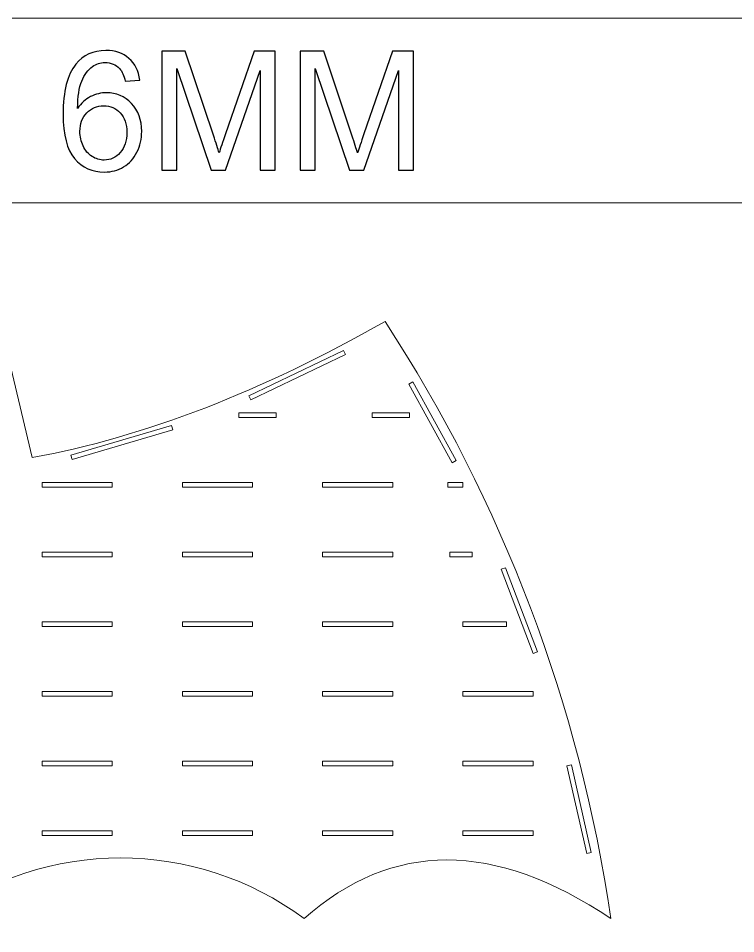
# Model space of a CAD drawing. Header units: millimetres. Extents: x -1111 to 1111, y -549 to 549.
# Drawn here: x -501 to -22, y -62 to 549 of the extents above; entities that cross this region are included whole.
import ezdxf

# ---------------------------------------------------------------- set-up
doc = ezdxf.new("R2010")
doc.units = ezdxf.units.MM
doc.header["$MEASUREMENT"] = 0
doc.layers.add('Camada 1', color=7, linetype='Continuous')

msp = doc.modelspace()

# ---------------------------------------------------------------- linework, layer by layer
at = {"layer": 'Camada 1', "color": 140, "lineweight": 20}
for points in [[(-1110.9428, 426.1517), (0, 426.1517), (0, 549.2085), (-1110.9428, 549.2085), (-1110.9428, 426.1517)], [(-1110.9428, -549.2083), (0, -549.2083), (0, 426.1517), (-1110.9428, 426.1517), (-1110.9428, -549.2083)]]:
    msp.add_lwpolyline(points, close=True, dxfattribs=at)
at = {"layer": 'Camada 1', "color": 140}
for points, knots in [([(-420.027, 507.9812), (-420.027, 507.9812), (-429.6785, 507.2046), (-429.6785, 507.2046), (-429.6785, 507.2046), (-430.5475, 511.032), (-431.7863, 513.8239), (-433.3949, 515.5619), (-433.3949, 515.5619), (-436.0389, 518.3538), (-439.3115, 519.7405), (-443.1943, 519.7405), (-443.1943, 519.7405), (-446.319, 519.7405), (-449.0924, 518.8715), (-451.4776, 517.1335), (-451.4776, 517.1335), (-454.5468, 514.8962), (-456.9504, 511.6421), (-458.7439, 507.3526), (-458.7439, 507.3526), (-460.5189, 503.0445), (-461.4434, 496.9245), (-461.5173, 488.9926), (-461.5173, 488.9926), (-459.1692, 492.561), (-456.2848, 495.2235), (-452.8828, 496.943), (-452.8828, 496.943), (-449.4807, 498.681), (-445.9307, 499.55), (-442.1959, 499.55), (-442.1959, 499.55), (-435.6876, 499.55), (-430.1408, 497.1464), (-425.5554, 492.3576), (-425.5554, 492.3576), (-420.9885, 487.5689), (-418.6958, 481.3934), (-418.6958, 473.7942), (-418.6958, 473.7942), (-418.6958, 468.8021), (-419.7682, 464.1797), (-421.913, 459.8902), (-421.913, 459.8902), (-424.0762, 455.6006), (-427.016, 452.328), (-430.7879, 450.0538), (-430.7879, 450.0538), (-434.5412, 447.7796), (-438.8123, 446.6333), (-443.5826, 446.6333), (-443.5826, 446.6333), (-451.6994, 446.6333), (-458.3371, 449.6285), (-463.4772, 455.6006), (-463.4772, 455.6006), (-468.5988, 461.5727), (-471.1688, 471.4276), (-471.1688, 485.1467), (-471.1688, 485.1467), (-471.1688, 500.493), (-468.3214, 511.6606), (-462.6452, 518.6311), (-462.6452, 518.6311), (-457.69, 524.6956), (-451.0153, 527.7279), (-442.6026, 527.7279), (-442.6026, 527.7279), (-436.3532, 527.7279), (-431.2131, 525.9714), (-427.2194, 522.4769), (-427.2194, 522.4769), (-423.2257, 518.9824), (-420.8221, 514.1567), (-420.027, 507.9812)], [0, 0, 0, 0, 0.05, 0.05, 0.05, 0.05, 0.1, 0.1, 0.1, 0.1, 0.15, 0.15, 0.15, 0.15, 0.2, 0.2, 0.2, 0.2, 0.25, 0.25, 0.25, 0.25, 0.3, 0.3, 0.3, 0.3, 0.35, 0.35, 0.35, 0.35, 0.4, 0.4, 0.4, 0.4, 0.45, 0.45, 0.45, 0.45, 0.5, 0.5, 0.5, 0.5, 0.55, 0.55, 0.55, 0.55, 0.6, 0.6, 0.6, 0.6, 0.65, 0.65, 0.65, 0.65, 0.7, 0.7, 0.7, 0.7, 0.75, 0.75, 0.75, 0.75, 0.8, 0.8, 0.8, 0.8, 0.85, 0.85, 0.85, 0.85, 0.9, 0.9, 0.9, 0.9, 1, 1, 1, 1]), ([(-405.365, 447.9645), (-405.365, 447.9645), (-405.365, 527.3951), (-405.365, 527.3951), (-405.365, 527.3951), (-405.365, 527.3951), (-389.612, 527.3951), (-389.612, 527.3951), (-389.612, 527.3951), (-389.612, 527.3951), (-370.8267, 471.1687), (-370.8267, 471.1687), (-370.8267, 471.1687), (-369.0887, 465.9362), (-367.8314, 462.0165), (-367.0364, 459.4095), (-367.0364, 459.4095), (-366.1304, 462.2938), (-364.7067, 466.5464), (-362.7838, 472.1487), (-362.7838, 472.1487), (-362.7838, 472.1487), (-343.6657, 527.3951), (-343.6657, 527.3951), (-343.6657, 527.3951), (-343.6657, 527.3951), (-329.5953, 527.3951), (-329.5953, 527.3951), (-329.5953, 527.3951), (-329.5953, 527.3951), (-329.5953, 447.9645), (-329.5953, 447.9645), (-329.5953, 447.9645), (-329.5953, 447.9645), (-339.6905, 447.9645), (-339.6905, 447.9645), (-339.6905, 447.9645), (-339.6905, 447.9645), (-339.6905, 514.4155), (-339.6905, 514.4155), (-339.6905, 514.4155), (-339.6905, 514.4155), (-362.8762, 447.9645), (-362.8762, 447.9645), (-362.8762, 447.9645), (-362.8762, 447.9645), (-372.3428, 447.9645), (-372.3428, 447.9645), (-372.3428, 447.9645), (-372.3428, 447.9645), (-395.2697, 515.6358), (-395.2697, 515.6358), (-395.2697, 515.6358), (-395.2697, 515.6358), (-395.2697, 447.9645), (-395.2697, 447.9645), (-395.2697, 447.9645), (-395.2697, 447.9645), (-405.365, 447.9645), (-405.365, 447.9645)], [0, 0, 0, 0, 0.0625, 0.0625, 0.0625, 0.0625, 0.125, 0.125, 0.125, 0.125, 0.1875, 0.1875, 0.1875, 0.1875, 0.25, 0.25, 0.25, 0.25, 0.3125, 0.3125, 0.3125, 0.3125, 0.375, 0.375, 0.375, 0.375, 0.4375, 0.4375, 0.4375, 0.4375, 0.5, 0.5, 0.5, 0.5, 0.5625, 0.5625, 0.5625, 0.5625, 0.625, 0.625, 0.625, 0.625, 0.6875, 0.6875, 0.6875, 0.6875, 0.75, 0.75, 0.75, 0.75, 0.8125, 0.8125, 0.8125, 0.8125, 0.875, 0.875, 0.875, 0.875, 1, 1, 1, 1]), ([(-312.9548, 447.9645), (-312.9548, 447.9645), (-312.9548, 527.3951), (-312.9548, 527.3951), (-312.9548, 527.3951), (-312.9548, 527.3951), (-297.2018, 527.3951), (-297.2018, 527.3951), (-297.2018, 527.3951), (-297.2018, 527.3951), (-278.4165, 471.1687), (-278.4165, 471.1687), (-278.4165, 471.1687), (-276.6785, 465.9362), (-275.4212, 462.0165), (-274.6262, 459.4095), (-274.6262, 459.4095), (-273.7202, 462.2938), (-272.2965, 466.5464), (-270.3736, 472.1487), (-270.3736, 472.1487), (-270.3736, 472.1487), (-251.2555, 527.3951), (-251.2555, 527.3951), (-251.2555, 527.3951), (-251.2555, 527.3951), (-237.1851, 527.3951), (-237.1851, 527.3951), (-237.1851, 527.3951), (-237.1851, 527.3951), (-237.1851, 447.9645), (-237.1851, 447.9645), (-237.1851, 447.9645), (-237.1851, 447.9645), (-247.2803, 447.9645), (-247.2803, 447.9645), (-247.2803, 447.9645), (-247.2803, 447.9645), (-247.2803, 514.4155), (-247.2803, 514.4155), (-247.2803, 514.4155), (-247.2803, 514.4155), (-270.466, 447.9645), (-270.466, 447.9645), (-270.466, 447.9645), (-270.466, 447.9645), (-279.9326, 447.9645), (-279.9326, 447.9645), (-279.9326, 447.9645), (-279.9326, 447.9645), (-302.8595, 515.6358), (-302.8595, 515.6358), (-302.8595, 515.6358), (-302.8595, 515.6358), (-302.8595, 447.9645), (-302.8595, 447.9645), (-302.8595, 447.9645), (-302.8595, 447.9645), (-312.9548, 447.9645), (-312.9548, 447.9645)], [0, 0, 0, 0, 0.0625, 0.0625, 0.0625, 0.0625, 0.125, 0.125, 0.125, 0.125, 0.1875, 0.1875, 0.1875, 0.1875, 0.25, 0.25, 0.25, 0.25, 0.3125, 0.3125, 0.3125, 0.3125, 0.375, 0.375, 0.375, 0.375, 0.4375, 0.4375, 0.4375, 0.4375, 0.5, 0.5, 0.5, 0.5, 0.5625, 0.5625, 0.5625, 0.5625, 0.625, 0.625, 0.625, 0.625, 0.6875, 0.6875, 0.6875, 0.6875, 0.75, 0.75, 0.75, 0.75, 0.8125, 0.8125, 0.8125, 0.8125, 0.875, 0.875, 0.875, 0.875, 1, 1, 1, 1]), ([(-459.9642, 473.7018), (-459.9642, 470.3367), (-459.2431, 467.1196), (-457.8194, 464.0503), (-457.8194, 464.0503), (-456.3958, 460.9811), (-454.3989, 458.6514), (-451.8658, 457.0428), (-451.8658, 457.0428), (-449.3143, 455.4342), (-446.6148, 454.6207), (-443.749, 454.6207), (-443.749, 454.6207), (-439.5889, 454.6207), (-436.0389, 456.2847), (-433.0991, 459.6128), (-433.0991, 459.6128), (-430.1592, 462.9409), (-428.6801, 467.4524), (-428.6801, 473.1656), (-428.6801, 473.1656), (-428.6801, 478.657), (-430.1408, 482.9835), (-433.0436, 486.1452), (-433.0436, 486.1452), (-435.9464, 489.3069), (-439.6443, 490.897), (-444.1373, 490.897), (-444.1373, 490.897), (-448.5377, 490.897), (-452.2911, 489.3069), (-455.3603, 486.1452), (-455.3603, 486.1452), (-458.4296, 482.9835), (-459.9642, 478.8419), (-459.9642, 473.7018)], [0, 0, 0, 0, 0.1, 0.1, 0.1, 0.1, 0.2, 0.2, 0.2, 0.2, 0.3, 0.3, 0.3, 0.3, 0.4, 0.4, 0.4, 0.4, 0.5, 0.5, 0.5, 0.5, 0.6, 0.6, 0.6, 0.6, 0.7, 0.7, 0.7, 0.7, 0.8, 0.8, 0.8, 0.8, 1, 1, 1, 1])]:
    msp.add_open_spline(points, degree=3, knots=knots, dxfattribs=at)
at = {"layer": 'Camada 1', "color": 230, "lineweight": 20}
for points, knots in [([(-555.4714, -51.4552), (-482.6435, 2.5034), (-383.0985, 2.5034), (-310.2706, -51.4552), (-310.2706, -51.4552), (-251.4409, 0.7062), (-183.1746, 0.7062), (-105.4714, -51.4552), (-105.4714, -51.4552), (-126.3433, 90.704), (-177.7968, 226.6462), (-256.2843, 346.9982), (-256.2843, 346.9982), (-338.3175, 300.2057), (-416.8004, 269.9041), (-491.7329, 256.0928), (-491.7329, 256.0928), (-491.7329, 256.0928), (-510.0187, 333.2408), (-510.0187, 333.2408), (-510.0187, 333.2408), (-510.0187, 333.2408), (-521.3384, 310.4272), (-521.3384, 310.4272), (-521.3384, 310.4272), (-542.5799, 318.4856), (-568.3629, 318.4856), (-589.6044, 310.4272), (-589.6044, 310.4272), (-589.6044, 310.4272), (-600.9241, 333.2408), (-600.9241, 333.2408), (-600.9241, 333.2408), (-600.9241, 333.2408), (-619.2099, 256.0928), (-619.2099, 256.0928), (-619.2099, 256.0928), (-694.1424, 269.9041), (-772.6253, 300.2057), (-854.6585, 346.9982), (-854.6585, 346.9982), (-933.146, 226.6462), (-984.5995, 90.704), (-1005.4714, -51.4552), (-1005.4714, -51.4552), (-927.7682, 0.7062), (-859.5019, 0.7062), (-800.6722, -51.4552), (-800.6722, -51.4552), (-727.8443, 2.5034), (-628.2993, 2.5034), (-555.4714, -51.4552)], [0, 0, 0, 0, 0.07142857, 0.07142857, 0.07142857, 0.07142857, 0.14285714, 0.14285714, 0.14285714, 0.14285714, 0.21428571, 0.21428571, 0.21428571, 0.21428571, 0.28571429, 0.28571429, 0.28571429, 0.28571429, 0.35714286, 0.35714286, 0.35714286, 0.35714286, 0.42857143, 0.42857143, 0.42857143, 0.42857143, 0.5, 0.5, 0.5, 0.5, 0.57142857, 0.57142857, 0.57142857, 0.57142857, 0.64285714, 0.64285714, 0.64285714, 0.64285714, 0.71428571, 0.71428571, 0.71428571, 0.71428571, 0.78571429, 0.78571429, 0.78571429, 0.78571429, 0.85714286, 0.85714286, 0.85714286, 0.85714286, 1, 1, 1, 1]), ([(-282.6593, 324.8552), (-282.6593, 324.8552), (-345.8024, 294.64), (-345.8024, 294.64), (-345.8024, 294.64), (-345.8024, 294.64), (-347.0973, 297.3461), (-347.0973, 297.3461), (-347.0973, 297.3461), (-347.0973, 297.3461), (-283.9543, 327.5614), (-283.9543, 327.5614), (-283.9543, 327.5614), (-283.9543, 327.5614), (-282.6593, 324.8552), (-282.6593, 324.8552)], [0, 0, 0, 0, 0.2, 0.2, 0.2, 0.2, 0.4, 0.4, 0.4, 0.4, 0.6, 0.6, 0.6, 0.6, 1, 1, 1, 1]), ([(-211.5415, 252.6427), (-211.5415, 252.6427), (-240.4564, 305.2158), (-240.4564, 305.2158), (-240.4564, 305.2158), (-240.4564, 305.2158), (-237.8277, 306.6616), (-237.8277, 306.6616), (-237.8277, 306.6616), (-237.8277, 306.6616), (-208.9128, 254.0885), (-208.9128, 254.0885), (-208.9128, 254.0885), (-208.9128, 254.0885), (-211.5415, 252.6427), (-211.5415, 252.6427)], [0, 0, 0, 0, 0.2, 0.2, 0.2, 0.2, 0.4, 0.4, 0.4, 0.4, 0.6, 0.6, 0.6, 0.6, 1, 1, 1, 1]), ([(-328.9459, 285.958), (-328.9459, 285.958), (-328.9459, 282.958), (-328.9459, 282.958), (-328.9459, 282.958), (-328.9459, 282.958), (-353.9459, 282.958), (-353.9459, 282.958), (-353.9459, 282.958), (-353.9459, 282.958), (-353.9459, 285.958), (-353.9459, 285.958), (-353.9459, 285.958), (-353.9459, 285.958), (-328.9459, 285.958), (-328.9459, 285.958)], [0, 0, 0, 0, 0.2, 0.2, 0.2, 0.2, 0.4, 0.4, 0.4, 0.4, 0.6, 0.6, 0.6, 0.6, 1, 1, 1, 1]), ([(-239.8647, 282.958), (-239.8647, 282.958), (-264.8647, 282.958), (-264.8647, 282.958), (-264.8647, 282.958), (-264.8647, 282.958), (-264.8647, 285.958), (-264.8647, 285.958), (-264.8647, 285.958), (-264.8647, 285.958), (-239.8647, 285.958), (-239.8647, 285.958), (-239.8647, 285.958), (-239.8647, 285.958), (-239.8647, 282.958), (-239.8647, 282.958)], [0, 0, 0, 0, 0.2, 0.2, 0.2, 0.2, 0.4, 0.4, 0.4, 0.4, 0.6, 0.6, 0.6, 0.6, 1, 1, 1, 1]), ([(-398.0055, 274.5936), (-398.0055, 274.5936), (-465.1458, 254.7901), (-465.1458, 254.7901), (-465.1458, 254.7901), (-465.1458, 254.7901), (-465.9945, 257.6675), (-465.9945, 257.6675), (-465.9945, 257.6675), (-465.9945, 257.6675), (-398.8542, 277.4711), (-398.8542, 277.4711), (-398.8542, 277.4711), (-398.8542, 277.4711), (-398.0055, 274.5936), (-398.0055, 274.5936)], [0, 0, 0, 0, 0.2, 0.2, 0.2, 0.2, 0.4, 0.4, 0.4, 0.4, 0.6, 0.6, 0.6, 0.6, 1, 1, 1, 1]), ([(-438.4141, 239.4753), (-438.4141, 239.4753), (-438.4141, 236.4753), (-438.4141, 236.4753), (-438.4141, 236.4753), (-438.4141, 236.4753), (-485.237, 236.4753), (-485.237, 236.4753), (-485.237, 236.4753), (-485.237, 236.4753), (-485.237, 239.4753), (-485.237, 239.4753), (-485.237, 239.4753), (-485.237, 239.4753), (-438.4141, 239.4753), (-438.4141, 239.4753)], [0, 0, 0, 0, 0.2, 0.2, 0.2, 0.2, 0.4, 0.4, 0.4, 0.4, 0.6, 0.6, 0.6, 0.6, 1, 1, 1, 1]), ([(-344.7682, 239.4753), (-344.7682, 239.4753), (-344.7682, 236.4753), (-344.7682, 236.4753), (-344.7682, 236.4753), (-344.7682, 236.4753), (-391.5912, 236.4753), (-391.5912, 236.4753), (-391.5912, 236.4753), (-391.5912, 236.4753), (-391.5912, 239.4753), (-391.5912, 239.4753), (-391.5912, 239.4753), (-391.5912, 239.4753), (-344.7682, 239.4753), (-344.7682, 239.4753)], [0, 0, 0, 0, 0.2, 0.2, 0.2, 0.2, 0.4, 0.4, 0.4, 0.4, 0.6, 0.6, 0.6, 0.6, 1, 1, 1, 1]), ([(-251.1224, 236.4753), (-251.1224, 236.4753), (-297.9453, 236.4753), (-297.9453, 236.4753), (-297.9453, 236.4753), (-297.9453, 236.4753), (-297.9453, 239.4753), (-297.9453, 239.4753), (-297.9453, 239.4753), (-297.9453, 239.4753), (-251.1224, 239.4753), (-251.1224, 239.4753), (-251.1224, 239.4753), (-251.1224, 239.4753), (-251.1224, 236.4753), (-251.1224, 236.4753)], [0, 0, 0, 0, 0.2, 0.2, 0.2, 0.2, 0.4, 0.4, 0.4, 0.4, 0.6, 0.6, 0.6, 0.6, 1, 1, 1, 1]), ([(-204.2995, 236.4753), (-204.2995, 236.4753), (-214.2995, 236.4753), (-214.2995, 236.4753), (-214.2995, 236.4753), (-214.2995, 236.4753), (-214.2995, 239.4753), (-214.2995, 239.4753), (-214.2995, 239.4753), (-214.2995, 239.4753), (-204.2995, 239.4753), (-204.2995, 239.4753), (-204.2995, 239.4753), (-204.2995, 239.4753), (-204.2995, 236.4753), (-204.2995, 236.4753)], [0, 0, 0, 0, 0.2, 0.2, 0.2, 0.2, 0.4, 0.4, 0.4, 0.4, 0.6, 0.6, 0.6, 0.6, 1, 1, 1, 1]), ([(-438.4141, 189.9926), (-438.4141, 189.9926), (-485.237, 189.9926), (-485.237, 189.9926), (-485.237, 189.9926), (-485.237, 189.9926), (-485.237, 192.9926), (-485.237, 192.9926), (-485.237, 192.9926), (-485.237, 192.9926), (-438.4141, 192.9926), (-438.4141, 192.9926), (-438.4141, 192.9926), (-438.4141, 192.9926), (-438.4141, 189.9926), (-438.4141, 189.9926)], [0, 0, 0, 0, 0.2, 0.2, 0.2, 0.2, 0.4, 0.4, 0.4, 0.4, 0.6, 0.6, 0.6, 0.6, 1, 1, 1, 1]), ([(-344.7682, 192.9926), (-344.7682, 192.9926), (-344.7682, 189.9926), (-344.7682, 189.9926), (-344.7682, 189.9926), (-344.7682, 189.9926), (-391.5912, 189.9926), (-391.5912, 189.9926), (-391.5912, 189.9926), (-391.5912, 189.9926), (-391.5912, 192.9926), (-391.5912, 192.9926), (-391.5912, 192.9926), (-391.5912, 192.9926), (-344.7682, 192.9926), (-344.7682, 192.9926)], [0, 0, 0, 0, 0.2, 0.2, 0.2, 0.2, 0.4, 0.4, 0.4, 0.4, 0.6, 0.6, 0.6, 0.6, 1, 1, 1, 1]), ([(-251.1224, 189.9926), (-251.1224, 189.9926), (-297.9453, 189.9926), (-297.9453, 189.9926), (-297.9453, 189.9926), (-297.9453, 189.9926), (-297.9453, 192.9926), (-297.9453, 192.9926), (-297.9453, 192.9926), (-297.9453, 192.9926), (-251.1224, 192.9926), (-251.1224, 192.9926), (-251.1224, 192.9926), (-251.1224, 192.9926), (-251.1224, 189.9926), (-251.1224, 189.9926)], [0, 0, 0, 0, 0.2, 0.2, 0.2, 0.2, 0.4, 0.4, 0.4, 0.4, 0.6, 0.6, 0.6, 0.6, 1, 1, 1, 1]), ([(-198.0433, 189.9926), (-198.0433, 189.9926), (-213.0433, 189.9926), (-213.0433, 189.9926), (-213.0433, 189.9926), (-213.0433, 189.9926), (-213.0433, 192.9926), (-213.0433, 192.9926), (-213.0433, 192.9926), (-213.0433, 192.9926), (-198.0433, 192.9926), (-198.0433, 192.9926), (-198.0433, 192.9926), (-198.0433, 192.9926), (-198.0433, 189.9926), (-198.0433, 189.9926)], [0, 0, 0, 0, 0.2, 0.2, 0.2, 0.2, 0.4, 0.4, 0.4, 0.4, 0.6, 0.6, 0.6, 0.6, 1, 1, 1, 1]), ([(-157.4258, 125.4873), (-157.4258, 125.4873), (-178.7138, 181.5838), (-178.7138, 181.5838), (-178.7138, 181.5838), (-178.7138, 181.5838), (-175.909, 182.6482), (-175.909, 182.6482), (-175.909, 182.6482), (-175.909, 182.6482), (-154.621, 126.5517), (-154.621, 126.5517), (-154.621, 126.5517), (-154.621, 126.5517), (-157.4258, 125.4873), (-157.4258, 125.4873)], [0, 0, 0, 0, 0.2, 0.2, 0.2, 0.2, 0.4, 0.4, 0.4, 0.4, 0.6, 0.6, 0.6, 0.6, 1, 1, 1, 1]), ([(-438.4141, 143.5099), (-438.4141, 143.5099), (-485.237, 143.5099), (-485.237, 143.5099), (-485.237, 143.5099), (-485.237, 143.5099), (-485.237, 146.5099), (-485.237, 146.5099), (-485.237, 146.5099), (-485.237, 146.5099), (-438.4141, 146.5099), (-438.4141, 146.5099), (-438.4141, 146.5099), (-438.4141, 146.5099), (-438.4141, 143.5099), (-438.4141, 143.5099)], [0, 0, 0, 0, 0.2, 0.2, 0.2, 0.2, 0.4, 0.4, 0.4, 0.4, 0.6, 0.6, 0.6, 0.6, 1, 1, 1, 1]), ([(-344.7682, 146.5099), (-344.7682, 146.5099), (-344.7682, 143.5099), (-344.7682, 143.5099), (-344.7682, 143.5099), (-344.7682, 143.5099), (-391.5912, 143.5099), (-391.5912, 143.5099), (-391.5912, 143.5099), (-391.5912, 143.5099), (-391.5912, 146.5099), (-391.5912, 146.5099), (-391.5912, 146.5099), (-391.5912, 146.5099), (-344.7682, 146.5099), (-344.7682, 146.5099)], [0, 0, 0, 0, 0.2, 0.2, 0.2, 0.2, 0.4, 0.4, 0.4, 0.4, 0.6, 0.6, 0.6, 0.6, 1, 1, 1, 1]), ([(-251.1224, 143.5099), (-251.1224, 143.5099), (-297.9453, 143.5099), (-297.9453, 143.5099), (-297.9453, 143.5099), (-297.9453, 143.5099), (-297.9453, 146.5099), (-297.9453, 146.5099), (-297.9453, 146.5099), (-297.9453, 146.5099), (-251.1224, 146.5099), (-251.1224, 146.5099), (-251.1224, 146.5099), (-251.1224, 146.5099), (-251.1224, 143.5099), (-251.1224, 143.5099)], [0, 0, 0, 0, 0.2, 0.2, 0.2, 0.2, 0.4, 0.4, 0.4, 0.4, 0.6, 0.6, 0.6, 0.6, 1, 1, 1, 1]), ([(-175.1162, 143.5099), (-175.1162, 143.5099), (-204.2995, 143.5099), (-204.2995, 143.5099), (-204.2995, 143.5099), (-204.2995, 143.5099), (-204.2995, 146.5099), (-204.2995, 146.5099), (-204.2995, 146.5099), (-204.2995, 146.5099), (-175.1162, 146.5099), (-175.1162, 146.5099), (-175.1162, 146.5099), (-175.1162, 146.5099), (-175.1162, 143.5099), (-175.1162, 143.5099)], [0, 0, 0, 0, 0.2, 0.2, 0.2, 0.2, 0.4, 0.4, 0.4, 0.4, 0.6, 0.6, 0.6, 0.6, 1, 1, 1, 1]), ([(-438.4141, 97.0272), (-438.4141, 97.0272), (-485.237, 97.0272), (-485.237, 97.0272), (-485.237, 97.0272), (-485.237, 97.0272), (-485.237, 100.0272), (-485.237, 100.0272), (-485.237, 100.0272), (-485.237, 100.0272), (-438.4141, 100.0272), (-438.4141, 100.0272), (-438.4141, 100.0272), (-438.4141, 100.0272), (-438.4141, 97.0272), (-438.4141, 97.0272)], [0, 0, 0, 0, 0.2, 0.2, 0.2, 0.2, 0.4, 0.4, 0.4, 0.4, 0.6, 0.6, 0.6, 0.6, 1, 1, 1, 1]), ([(-344.7682, 97.0272), (-344.7682, 97.0272), (-391.5912, 97.0272), (-391.5912, 97.0272), (-391.5912, 97.0272), (-391.5912, 97.0272), (-391.5912, 100.0272), (-391.5912, 100.0272), (-391.5912, 100.0272), (-391.5912, 100.0272), (-344.7682, 100.0272), (-344.7682, 100.0272), (-344.7682, 100.0272), (-344.7682, 100.0272), (-344.7682, 97.0272), (-344.7682, 97.0272)], [0, 0, 0, 0, 0.2, 0.2, 0.2, 0.2, 0.4, 0.4, 0.4, 0.4, 0.6, 0.6, 0.6, 0.6, 1, 1, 1, 1]), ([(-251.1224, 97.0272), (-251.1224, 97.0272), (-297.9453, 97.0272), (-297.9453, 97.0272), (-297.9453, 97.0272), (-297.9453, 97.0272), (-297.9453, 100.0272), (-297.9453, 100.0272), (-297.9453, 100.0272), (-297.9453, 100.0272), (-251.1224, 100.0272), (-251.1224, 100.0272), (-251.1224, 100.0272), (-251.1224, 100.0272), (-251.1224, 97.0272), (-251.1224, 97.0272)], [0, 0, 0, 0, 0.2, 0.2, 0.2, 0.2, 0.4, 0.4, 0.4, 0.4, 0.6, 0.6, 0.6, 0.6, 1, 1, 1, 1]), ([(-157.4765, 97.0272), (-157.4765, 97.0272), (-204.2995, 97.0272), (-204.2995, 97.0272), (-204.2995, 97.0272), (-204.2995, 97.0272), (-204.2995, 100.0272), (-204.2995, 100.0272), (-204.2995, 100.0272), (-204.2995, 100.0272), (-157.4765, 100.0272), (-157.4765, 100.0272), (-157.4765, 100.0272), (-157.4765, 100.0272), (-157.4765, 97.0272), (-157.4765, 97.0272)], [0, 0, 0, 0, 0.2, 0.2, 0.2, 0.2, 0.4, 0.4, 0.4, 0.4, 0.6, 0.6, 0.6, 0.6, 1, 1, 1, 1]), ([(-438.4141, 50.5445), (-438.4141, 50.5445), (-485.237, 50.5445), (-485.237, 50.5445), (-485.237, 50.5445), (-485.237, 50.5445), (-485.237, 53.5445), (-485.237, 53.5445), (-485.237, 53.5445), (-485.237, 53.5445), (-438.4141, 53.5445), (-438.4141, 53.5445), (-438.4141, 53.5445), (-438.4141, 53.5445), (-438.4141, 50.5445), (-438.4141, 50.5445)], [0, 0, 0, 0, 0.2, 0.2, 0.2, 0.2, 0.4, 0.4, 0.4, 0.4, 0.6, 0.6, 0.6, 0.6, 1, 1, 1, 1]), ([(-344.7682, 50.5445), (-344.7682, 50.5445), (-391.5912, 50.5445), (-391.5912, 50.5445), (-391.5912, 50.5445), (-391.5912, 50.5445), (-391.5912, 53.5445), (-391.5912, 53.5445), (-391.5912, 53.5445), (-391.5912, 53.5445), (-344.7682, 53.5445), (-344.7682, 53.5445), (-344.7682, 53.5445), (-344.7682, 53.5445), (-344.7682, 50.5445), (-344.7682, 50.5445)], [0, 0, 0, 0, 0.2, 0.2, 0.2, 0.2, 0.4, 0.4, 0.4, 0.4, 0.6, 0.6, 0.6, 0.6, 1, 1, 1, 1]), ([(-251.1224, 50.5445), (-251.1224, 50.5445), (-297.9453, 50.5445), (-297.9453, 50.5445), (-297.9453, 50.5445), (-297.9453, 50.5445), (-297.9453, 53.5445), (-297.9453, 53.5445), (-297.9453, 53.5445), (-297.9453, 53.5445), (-251.1224, 53.5445), (-251.1224, 53.5445), (-251.1224, 53.5445), (-251.1224, 53.5445), (-251.1224, 50.5445), (-251.1224, 50.5445)], [0, 0, 0, 0, 0.2, 0.2, 0.2, 0.2, 0.4, 0.4, 0.4, 0.4, 0.6, 0.6, 0.6, 0.6, 1, 1, 1, 1]), ([(-157.4765, 50.5445), (-157.4765, 50.5445), (-204.2995, 50.5445), (-204.2995, 50.5445), (-204.2995, 50.5445), (-204.2995, 50.5445), (-204.2995, 53.5445), (-204.2995, 53.5445), (-204.2995, 53.5445), (-204.2995, 53.5445), (-157.4765, 53.5445), (-157.4765, 53.5445), (-157.4765, 53.5445), (-157.4765, 53.5445), (-157.4765, 50.5445), (-157.4765, 50.5445)], [0, 0, 0, 0, 0.2, 0.2, 0.2, 0.2, 0.4, 0.4, 0.4, 0.4, 0.6, 0.6, 0.6, 0.6, 1, 1, 1, 1]), ([(-121.6215, -7.9849), (-121.6215, -7.9849), (-134.8533, 50.5379), (-134.8533, 50.5379), (-134.8533, 50.5379), (-134.8533, 50.5379), (-131.9272, 51.1995), (-131.9272, 51.1995), (-131.9272, 51.1995), (-131.9272, 51.1995), (-118.6954, -7.3233), (-118.6954, -7.3233), (-118.6954, -7.3233), (-118.6954, -7.3233), (-121.6215, -7.9849), (-121.6215, -7.9849)], [0, 0, 0, 0, 0.2, 0.2, 0.2, 0.2, 0.4, 0.4, 0.4, 0.4, 0.6, 0.6, 0.6, 0.6, 1, 1, 1, 1]), ([(-438.4141, 4.0618), (-438.4141, 4.0618), (-485.237, 4.0618), (-485.237, 4.0618), (-485.237, 4.0618), (-485.237, 4.0618), (-485.237, 7.0618), (-485.237, 7.0618), (-485.237, 7.0618), (-485.237, 7.0618), (-438.4141, 7.0618), (-438.4141, 7.0618), (-438.4141, 7.0618), (-438.4141, 7.0618), (-438.4141, 4.0618), (-438.4141, 4.0618)], [0, 0, 0, 0, 0.2, 0.2, 0.2, 0.2, 0.4, 0.4, 0.4, 0.4, 0.6, 0.6, 0.6, 0.6, 1, 1, 1, 1]), ([(-344.7682, 4.0618), (-344.7682, 4.0618), (-391.5912, 4.0618), (-391.5912, 4.0618), (-391.5912, 4.0618), (-391.5912, 4.0618), (-391.5912, 7.0618), (-391.5912, 7.0618), (-391.5912, 7.0618), (-391.5912, 7.0618), (-344.7682, 7.0618), (-344.7682, 7.0618), (-344.7682, 7.0618), (-344.7682, 7.0618), (-344.7682, 4.0618), (-344.7682, 4.0618)], [0, 0, 0, 0, 0.2, 0.2, 0.2, 0.2, 0.4, 0.4, 0.4, 0.4, 0.6, 0.6, 0.6, 0.6, 1, 1, 1, 1]), ([(-251.1224, 4.0618), (-251.1224, 4.0618), (-297.9453, 4.0618), (-297.9453, 4.0618), (-297.9453, 4.0618), (-297.9453, 4.0618), (-297.9453, 7.0618), (-297.9453, 7.0618), (-297.9453, 7.0618), (-297.9453, 7.0618), (-251.1224, 7.0618), (-251.1224, 7.0618), (-251.1224, 7.0618), (-251.1224, 7.0618), (-251.1224, 4.0618), (-251.1224, 4.0618)], [0, 0, 0, 0, 0.2, 0.2, 0.2, 0.2, 0.4, 0.4, 0.4, 0.4, 0.6, 0.6, 0.6, 0.6, 1, 1, 1, 1]), ([(-157.4765, 4.0618), (-157.4765, 4.0618), (-204.2995, 4.0618), (-204.2995, 4.0618), (-204.2995, 4.0618), (-204.2995, 4.0618), (-204.2995, 7.0618), (-204.2995, 7.0618), (-204.2995, 7.0618), (-204.2995, 7.0618), (-157.4765, 7.0618), (-157.4765, 7.0618), (-157.4765, 7.0618), (-157.4765, 7.0618), (-157.4765, 4.0618), (-157.4765, 4.0618)], [0, 0, 0, 0, 0.2, 0.2, 0.2, 0.2, 0.4, 0.4, 0.4, 0.4, 0.6, 0.6, 0.6, 0.6, 1, 1, 1, 1])]:
    msp.add_open_spline(points, degree=3, knots=knots, dxfattribs=at)

doc.saveas('drawing.dxf')
